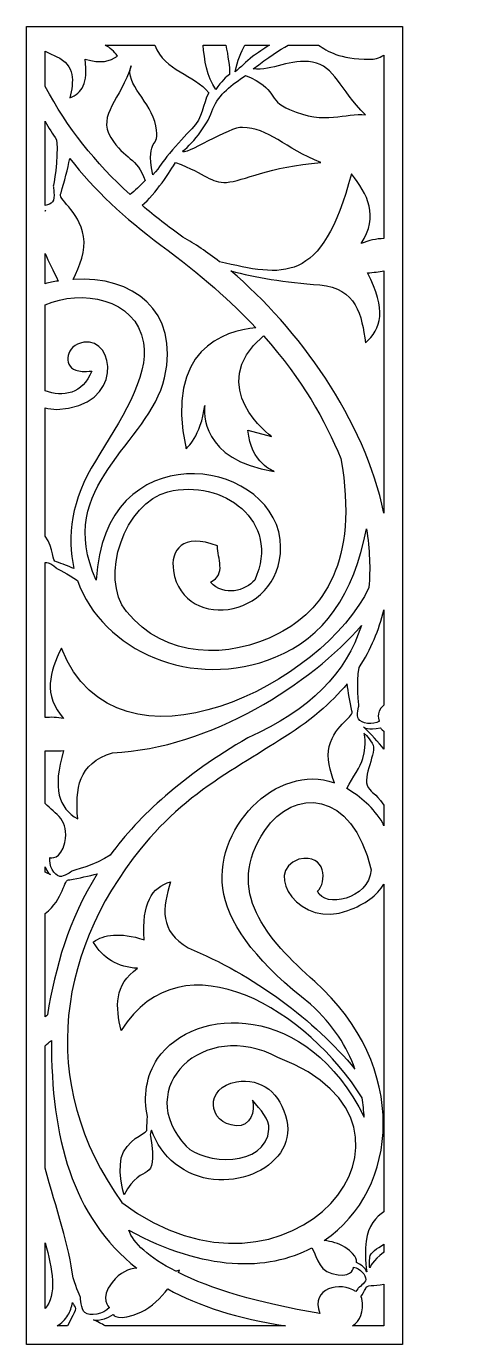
# Model space of a CAD drawing. Header units: centimetres. Extents: x 21.9 to 27.8, y -9 to 9.
import ezdxf

# ---------------------------------------------------------------- set-up
doc = ezdxf.new("R2010")
doc.units = ezdxf.units.CM
doc.header["$MEASUREMENT"] = 0
doc.layers.add('layer 1', color=7, linetype='Continuous')

msp = doc.modelspace()

# ---------------------------------------------------------------- linework, layer by layer
at = {"layer": 'layer 1', "color": 250, "lineweight": 30}
for points, knots in [([(26.99977, 9.00077), (26.99977, 9.00077), (21.85664, 9.00077), (21.85664, 9.00077), (21.85664, 9.00077), (21.85664, 9.00077), (21.85664, -9.00021), (21.85664, -9.00021), (21.85664, -9.00021), (21.85664, -9.00021), (26.99977, -9.00021), (26.99977, -9.00021), (26.99977, -9.00021), (26.99977, -9.00021), (26.99977, 9.00077), (26.99977, 9.00077)], [0, 0, 0, 0, 0.2, 0.2, 0.2, 0.2, 0.4, 0.4, 0.4, 0.4, 0.6, 0.6, 0.6, 0.6, 1, 1, 1, 1]), ([(23.6124, 8.74362), (23.6124, 8.74362), (22.93483, 8.74362), (22.93483, 8.74362), (22.93483, 8.74362), (22.9997, 8.71012), (23.05578, 8.66019), (23.10139, 8.59589), (23.10139, 8.59589), (22.99642, 8.52378), (22.8775, 8.48816), (22.65887, 8.5533), (22.65887, 8.5533), (22.70687, 8.21684), (22.61373, 8.09086), (22.45312, 8.02646), (22.45312, 8.02646), (22.50214, 8.24523), (22.53286, 8.46665), (22.26574, 8.59039), (22.26574, 8.59039), (22.21301, 8.61411), (22.1624, 8.63777), (22.11379, 8.66139), (22.11379, 8.66139), (22.11379, 8.66139), (22.11379, 8.17953), (22.11379, 8.17953), (22.11379, 8.17953), (22.41531, 7.61801), (22.80079, 7.13616), (23.27448, 6.70284), (23.27448, 6.70284), (23.34147, 6.75768), (23.4107, 6.82384), (23.48028, 6.89565), (23.48028, 6.89565), (23.37233, 7.215), (23.20274, 7.17342), (23.01127, 7.48341), (23.01127, 7.48341), (22.81952, 7.79416), (23.15286, 8.00404), (23.28747, 8.46356), (23.28747, 8.46356), (23.19634, 8.20555), (23.56282, 7.97821), (23.62784, 7.64067), (23.62784, 7.64067), (23.69258, 7.30351), (23.48239, 7.5196), (23.5839, 6.97429), (23.5839, 6.97429), (23.6965, 7.09051), (23.7069, 7.14324), (23.81297, 7.26573), (23.81297, 7.26573), (23.92569, 7.3958), (24.03217, 7.51871), (24.11904, 7.60192), (24.11904, 7.60192), (24.27669, 7.7523), (24.26291, 7.93502), (24.34917, 8.09165), (24.34917, 8.09165), (24.1524, 8.34609), (23.74851, 8.3844), (23.6124, 8.74362)], [0, 0, 0, 0, 0.05555556, 0.05555556, 0.05555556, 0.05555556, 0.11111111, 0.11111111, 0.11111111, 0.11111111, 0.16666667, 0.16666667, 0.16666667, 0.16666667, 0.22222222, 0.22222222, 0.22222222, 0.22222222, 0.27777778, 0.27777778, 0.27777778, 0.27777778, 0.33333333, 0.33333333, 0.33333333, 0.33333333, 0.38888889, 0.38888889, 0.38888889, 0.38888889, 0.44444444, 0.44444444, 0.44444444, 0.44444444, 0.5, 0.5, 0.5, 0.5, 0.55555556, 0.55555556, 0.55555556, 0.55555556, 0.61111111, 0.61111111, 0.61111111, 0.61111111, 0.66666667, 0.66666667, 0.66666667, 0.66666667, 0.72222222, 0.72222222, 0.72222222, 0.72222222, 0.77777778, 0.77777778, 0.77777778, 0.77777778, 0.83333333, 0.83333333, 0.83333333, 0.83333333, 0.88888889, 0.88888889, 0.88888889, 0.88888889, 1, 1, 1, 1]), ([(25.85109, 8.74362), (25.85109, 8.74362), (25.43315, 8.74362), (25.43315, 8.74362), (25.43315, 8.74362), (25.31993, 8.68237), (25.16866, 8.57978), (24.95487, 8.41878), (24.95487, 8.41878), (25.21967, 8.38925), (25.46693, 8.56754), (25.76988, 8.51257), (25.76988, 8.51257), (26.07321, 8.45759), (26.13014, 8.15016), (26.49316, 7.7907), (26.49316, 7.7907), (26.21784, 7.83085), (25.94502, 7.64072), (25.45499, 7.86724), (25.45499, 7.86724), (25.13833, 7.98557), (25.3063, 8.15355), (24.85223, 8.32886), (24.85223, 8.32886), (24.66892, 8.20633), (24.48678, 8.07532), (24.40586, 7.87377), (24.40586, 7.87377), (24.35158, 7.68887), (24.14909, 7.41283), (23.99271, 7.29565), (23.99271, 7.29565), (23.98795, 7.21454), (24.65184, 7.64344), (24.81065, 7.61874), (24.81065, 7.61874), (25.1618, 7.62025), (25.39198, 7.33732), (25.88283, 7.14028), (25.88283, 7.14028), (25.17538, 7.09089), (24.82197, 6.88607), (24.59326, 6.87067), (24.59326, 6.87067), (24.37275, 6.85588), (24.32831, 6.98583), (23.89356, 7.14128), (23.89356, 7.14128), (23.84047, 7.04453), (23.61261, 6.69805), (23.43865, 6.55757), (23.43865, 6.55757), (23.61361, 6.40774), (23.79969, 6.26356), (23.99712, 6.12364), (23.99712, 6.12364), (24.15972, 6.03114), (24.32755, 5.91753), (24.49647, 5.78609), (24.49647, 5.78609), (25.36135, 5.5871), (25.89791, 5.45423), (26.29909, 6.98732), (26.29909, 6.98732), (26.52076, 6.70662), (26.67949, 6.41318), (26.43394, 6.03442), (26.43394, 6.03442), (26.53773, 6.07908), (26.64132, 6.10149), (26.74261, 6.10292), (26.74261, 6.10292), (26.74261, 6.10292), (26.74261, 8.60554), (26.74261, 8.60554), (26.74261, 8.60554), (26.67538, 8.57002), (26.61085, 8.54822), (26.54698, 8.55118), (26.54698, 8.55118), (26.1314, 8.55245), (25.96894, 8.66454), (25.85109, 8.74362)], [0, 0, 0, 0, 0.04545455, 0.04545455, 0.04545455, 0.04545455, 0.09090909, 0.09090909, 0.09090909, 0.09090909, 0.13636364, 0.13636364, 0.13636364, 0.13636364, 0.18181818, 0.18181818, 0.18181818, 0.18181818, 0.22727273, 0.22727273, 0.22727273, 0.22727273, 0.27272727, 0.27272727, 0.27272727, 0.27272727, 0.31818182, 0.31818182, 0.31818182, 0.31818182, 0.36363636, 0.36363636, 0.36363636, 0.36363636, 0.40909091, 0.40909091, 0.40909091, 0.40909091, 0.45454545, 0.45454545, 0.45454545, 0.45454545, 0.5, 0.5, 0.5, 0.5, 0.54545455, 0.54545455, 0.54545455, 0.54545455, 0.59090909, 0.59090909, 0.59090909, 0.59090909, 0.63636364, 0.63636364, 0.63636364, 0.63636364, 0.68181818, 0.68181818, 0.68181818, 0.68181818, 0.72727273, 0.72727273, 0.72727273, 0.72727273, 0.77272727, 0.77272727, 0.77272727, 0.77272727, 0.81818182, 0.81818182, 0.81818182, 0.81818182, 0.86363636, 0.86363636, 0.86363636, 0.86363636, 0.90909091, 0.90909091, 0.90909091, 0.90909091, 1, 1, 1, 1]), ([(24.58384, 8.74362), (24.58384, 8.74362), (24.27126, 8.74362), (24.27126, 8.74362), (24.27126, 8.74362), (24.2911, 8.55413), (24.3233, 8.30675), (24.44484, 8.13971), (24.44484, 8.13971), (24.52461, 8.25008), (24.5841, 8.31678), (24.63486, 8.34163), (24.63486, 8.34163), (24.63549, 8.45186), (24.61216, 8.59452), (24.58384, 8.74362)], [0, 0, 0, 0, 0.2, 0.2, 0.2, 0.2, 0.4, 0.4, 0.4, 0.4, 0.6, 0.6, 0.6, 0.6, 1, 1, 1, 1]), ([(25.17848, 8.74362), (25.17848, 8.74362), (24.84442, 8.74362), (24.84442, 8.74362), (24.84442, 8.74362), (24.79013, 8.6507), (24.74217, 8.53403), (24.70966, 8.38141), (24.70966, 8.38141), (24.79084, 8.44096), (24.85053, 8.5129), (24.95132, 8.59228), (24.95132, 8.59228), (25.01836, 8.63674), (25.09721, 8.69019), (25.17848, 8.74362)], [0, 0, 0, 0, 0.2, 0.2, 0.2, 0.2, 0.4, 0.4, 0.4, 0.4, 0.6, 0.6, 0.6, 0.6, 1, 1, 1, 1]), ([(22.11379, 7.70424), (22.11379, 7.70424), (22.11379, 6.55388), (22.11379, 6.55388), (22.11379, 6.55388), (22.15771, 6.56257), (22.19466, 6.5802), (22.21388, 6.60508), (22.21388, 6.60508), (22.25338, 6.65623), (22.22471, 6.81661), (22.22471, 6.81661), (22.22471, 6.81661), (22.22471, 6.81661), (22.29938, 7.18652), (22.26961, 7.45065), (22.26961, 7.45065), (22.21472, 7.53336), (22.1628, 7.61785), (22.11379, 7.70424)], [0, 0, 0, 0, 0.16666667, 0.16666667, 0.16666667, 0.16666667, 0.33333333, 0.33333333, 0.33333333, 0.33333333, 0.5, 0.5, 0.5, 0.5, 0.66666667, 0.66666667, 0.66666667, 0.66666667, 1, 1, 1, 1]), ([(22.49869, 5.54637), (23.30708, 5.59472), (23.95787, 5.12688), (23.74504, 4.20014), (23.74504, 4.20014), (23.53799, 3.29855), (22.22063, 2.72774), (22.81274, 1.44033), (22.81274, 1.44033), (22.90744, 3.42357), (25.16641, 3.1379), (25.32744, 1.99332), (25.32744, 1.99332), (25.42532, 0.92009), (23.99992, 0.69893), (23.8671, 1.56626), (23.8671, 1.56626), (23.82381, 1.84905), (23.99037, 2.08794), (24.46763, 1.90599), (24.46763, 1.90599), (24.46763, 1.73153), (24.59455, 1.52752), (24.37309, 1.41106), (24.37309, 1.41106), (24.56376, 1.20742), (24.85057, 1.29476), (24.97748, 1.44033), (24.97748, 1.44033), (25.34632, 2.24874), (24.53639, 2.83039), (23.79249, 2.64609), (23.79249, 2.64609), (23.2063, 2.50083), (22.84443, 1.47967), (23.22661, 1.00925), (23.22661, 1.00925), (23.7517, 0.36285), (24.62222, 0.35936), (25.30477, 0.71038), (25.30477, 0.71038), (25.90279, 1.01796), (26.40719, 1.68044), (26.15541, 3.09939), (26.15541, 3.09939), (25.92982, 3.62326), (25.64724, 4.16448), (25.0962, 4.77493), (25.0962, 4.77493), (24.2809, 4.07211), (25.20662, 3.40088), (25.20662, 3.40088), (25.20662, 3.40088), (25.20662, 3.40088), (24.88606, 3.48614), (24.88606, 3.48614), (24.88606, 3.48614), (24.92008, 3.03157), (25.24425, 2.9242), (25.24425, 2.9242), (25.24425, 2.9242), (24.23824, 3.07579), (24.28393, 3.73998), (24.29395, 3.82444), (24.29395, 3.82444), (24.24651, 3.40533), (24.04014, 3.23422), (24.04014, 3.23422), (24.04014, 3.23422), (23.74448, 4.59375), (24.56235, 4.84496), (24.99448, 4.88515), (24.99448, 4.88515), (24.66418, 5.23527), (24.24394, 5.60855), (23.6953, 6.01439), (23.6953, 6.01439), (23.19883, 6.38176), (22.7819, 6.76671), (22.45034, 7.19803), (22.45034, 7.19803), (22.42201, 7.05709), (22.37819, 6.88284), (22.33102, 6.7258), (22.33102, 6.7258), (22.26513, 6.64048), (22.57244, 6.50635), (22.6399, 6.12952), (22.6399, 6.12952), (22.67184, 5.9507), (22.5844, 5.71925), (22.49869, 5.54637)], [0, 0, 0, 0, 0.04166667, 0.04166667, 0.04166667, 0.04166667, 0.08333333, 0.08333333, 0.08333333, 0.08333333, 0.125, 0.125, 0.125, 0.125, 0.16666667, 0.16666667, 0.16666667, 0.16666667, 0.20833333, 0.20833333, 0.20833333, 0.20833333, 0.25, 0.25, 0.25, 0.25, 0.29166667, 0.29166667, 0.29166667, 0.29166667, 0.33333333, 0.33333333, 0.33333333, 0.33333333, 0.375, 0.375, 0.375, 0.375, 0.41666667, 0.41666667, 0.41666667, 0.41666667, 0.45833333, 0.45833333, 0.45833333, 0.45833333, 0.5, 0.5, 0.5, 0.5, 0.54166667, 0.54166667, 0.54166667, 0.54166667, 0.58333333, 0.58333333, 0.58333333, 0.58333333, 0.625, 0.625, 0.625, 0.625, 0.66666667, 0.66666667, 0.66666667, 0.66666667, 0.70833333, 0.70833333, 0.70833333, 0.70833333, 0.75, 0.75, 0.75, 0.75, 0.79166667, 0.79166667, 0.79166667, 0.79166667, 0.83333333, 0.83333333, 0.83333333, 0.83333333, 0.875, 0.875, 0.875, 0.875, 0.91666667, 0.91666667, 0.91666667, 0.91666667, 1, 1, 1, 1]), ([(22.11379, 6.48134), (22.11379, 6.48134), (22.11379, 6.47941), (22.11379, 6.47941), (22.11379, 6.47941), (22.11379, 6.47941), (22.12167, 6.48567), (22.12167, 6.48567), (22.12167, 6.48567), (22.12167, 6.48567), (22.11914, 6.48389), (22.11379, 6.48134)], [0, 0, 0, 0, 0.25, 0.25, 0.25, 0.25, 0.5, 0.5, 0.5, 0.5, 1, 1, 1, 1]), ([(22.11379, 5.90112), (22.11379, 5.90112), (22.11379, 5.48653), (22.11379, 5.48653), (22.11379, 5.48653), (22.17274, 5.50125), (22.23144, 5.51333), (22.28967, 5.52291), (22.28967, 5.52291), (22.23115, 5.66292), (22.15511, 5.78935), (22.11379, 5.90112)], [0, 0, 0, 0, 0.25, 0.25, 0.25, 0.25, 0.5, 0.5, 0.5, 0.5, 1, 1, 1, 1]), ([(26.74261, 2.3553), (26.74261, 2.3553), (26.74261, 5.66392), (26.74261, 5.66392), (26.74261, 5.66392), (26.67688, 5.64978), (26.60253, 5.64007), (26.51769, 5.63538), (26.51769, 5.63538), (26.78677, 5.12659), (26.71042, 4.87252), (26.49128, 4.67794), (26.49128, 4.67794), (26.44419, 5.05469), (26.36643, 5.42516), (25.86987, 5.46951), (25.86987, 5.46951), (25.38649, 5.50721), (24.98638, 5.57244), (24.65062, 5.66136), (24.65062, 5.66136), (25.56897, 4.89119), (26.48345, 3.62292), (26.74261, 2.3553)], [0, 0, 0, 0, 0.14285714, 0.14285714, 0.14285714, 0.14285714, 0.28571429, 0.28571429, 0.28571429, 0.28571429, 0.42857143, 0.42857143, 0.42857143, 0.42857143, 0.57142857, 0.57142857, 0.57142857, 0.57142857, 0.71428571, 0.71428571, 0.71428571, 0.71428571, 1, 1, 1, 1]), ([(22.11379, 5.19792), (22.11379, 5.19792), (22.11379, 4.02383), (22.11379, 4.02383), (22.11379, 4.02383), (22.35341, 3.93368), (22.62983, 3.97937), (22.74951, 4.29301), (22.74951, 4.29301), (22.65096, 4.28483), (22.57945, 4.28877), (22.53124, 4.30597), (22.53124, 4.30597), (22.35535, 4.36867), (22.39106, 4.64548), (22.64193, 4.68649), (22.64193, 4.68649), (23.06968, 4.75647), (23.20128, 3.80781), (22.27203, 3.76876), (22.27203, 3.76876), (22.21713, 3.77236), (22.16434, 3.78033), (22.11379, 3.79214), (22.11379, 3.79214), (22.11379, 3.79214), (22.11379, 2.03772), (22.11379, 2.03772), (22.11379, 2.03772), (22.23638, 1.86656), (22.20295, 1.6884), (22.26811, 1.69011), (22.26811, 1.69011), (22.3482, 1.6618), (22.43309, 1.62832), (22.50791, 1.59591), (22.50791, 1.59591), (22.40369, 2.03017), (22.47449, 2.53567), (22.80015, 3.06496), (22.80015, 3.06496), (23.12699, 3.59597), (23.54034, 4.21455), (23.45907, 4.68119), (23.45907, 4.68119), (23.3526, 5.29193), (22.60567, 5.41478), (22.11379, 5.19792)], [0, 0, 0, 0, 0.07692308, 0.07692308, 0.07692308, 0.07692308, 0.15384615, 0.15384615, 0.15384615, 0.15384615, 0.23076923, 0.23076923, 0.23076923, 0.23076923, 0.30769231, 0.30769231, 0.30769231, 0.30769231, 0.38461538, 0.38461538, 0.38461538, 0.38461538, 0.46153846, 0.46153846, 0.46153846, 0.46153846, 0.53846154, 0.53846154, 0.53846154, 0.53846154, 0.61538462, 0.61538462, 0.61538462, 0.61538462, 0.69230769, 0.69230769, 0.69230769, 0.69230769, 0.76923077, 0.76923077, 0.76923077, 0.76923077, 0.84615385, 0.84615385, 0.84615385, 0.84615385, 1, 1, 1, 1]), ([(22.11379, 1.68211), (22.11379, 1.68211), (22.11379, -0.43844), (22.11379, -0.43844), (22.11379, -0.43844), (22.1945, -0.42985), (22.27907, -0.43404), (22.36665, -0.45186), (22.36665, -0.45186), (22.08037, -0.13169), (22.17597, 0.18855), (22.33526, 0.50864), (22.33526, 0.50864), (23.10845, -1.4181), (25.94248, 0.04285), (26.53848, 1.33967), (26.53848, 1.33967), (26.56058, 1.59208), (26.5482, 1.85888), (26.50545, 2.13881), (26.50545, 2.13881), (26.33456, 1.23934), (25.91903, 0.65504), (25.25937, 0.38612), (25.25937, 0.38612), (24.12625, -0.07566), (22.89668, 0.4717), (22.55537, 1.43468), (22.55537, 1.43468), (22.42786, 1.52609), (22.27516, 1.59661), (22.27516, 1.59661), (22.27516, 1.59661), (22.27516, 1.59661), (22.1997, 1.67563), (22.15636, 1.67451), (22.15636, 1.67451), (22.1416, 1.67706), (22.12755, 1.6796), (22.11379, 1.68211)], [0, 0, 0, 0, 0.09090909, 0.09090909, 0.09090909, 0.09090909, 0.18181818, 0.18181818, 0.18181818, 0.18181818, 0.27272727, 0.27272727, 0.27272727, 0.27272727, 0.36363636, 0.36363636, 0.36363636, 0.36363636, 0.45454545, 0.45454545, 0.45454545, 0.45454545, 0.54545455, 0.54545455, 0.54545455, 0.54545455, 0.63636364, 0.63636364, 0.63636364, 0.63636364, 0.72727273, 0.72727273, 0.72727273, 0.72727273, 0.81818182, 0.81818182, 0.81818182, 0.81818182, 1, 1, 1, 1]), ([(26.74261, -0.26621), (26.74261, -0.26621), (26.74261, 1.03136), (26.74261, 1.03136), (26.74261, 1.03136), (26.67775, 0.75874), (26.56773, 0.49512), (26.40454, 0.24642), (26.40454, 0.24642), (26.36722, 0.024), (26.40146, -0.27467), (26.40146, -0.27467), (26.40146, -0.27467), (26.40146, -0.27467), (26.36514, -0.41011), (26.39528, -0.45688), (26.39528, -0.45688), (26.43549, -0.51925), (26.59418, -0.54482), (26.68289, -0.48598), (26.68289, -0.48598), (26.68289, -0.48598), (26.61455, -0.38381), (26.74261, -0.26621)], [0, 0, 0, 0, 0.14285714, 0.14285714, 0.14285714, 0.14285714, 0.28571429, 0.28571429, 0.28571429, 0.28571429, 0.42857143, 0.42857143, 0.42857143, 0.42857143, 0.57142857, 0.57142857, 0.57142857, 0.57142857, 0.71428571, 0.71428571, 0.71428571, 0.71428571, 1, 1, 1, 1]), ([(22.11379, -0.88972), (22.11379, -0.88972), (22.11379, -1.61235), (22.11379, -1.61235), (22.11379, -1.61235), (22.25718, -1.75128), (22.44687, -1.84353), (22.3826, -2.14456), (22.3826, -2.14456), (22.33159, -2.3835), (22.17973, -2.35045), (22.17973, -2.35045), (22.17973, -2.35045), (22.15751, -2.45455), (22.23947, -2.59283), (22.31225, -2.60737), (22.31225, -2.60737), (22.3668, -2.61826), (22.4795, -2.53483), (22.4795, -2.53483), (22.4795, -2.53483), (22.4795, -2.53483), (22.80974, -2.44655), (23.00024, -2.31729), (23.00024, -2.31729), (23.40368, -1.76942), (23.99496, -1.23326), (24.88189, -0.71372), (24.88189, -0.71372), (25.74378, -0.33761), (26.23198, 0.1819), (26.43557, 0.81758), (26.43557, 0.81758), (25.76026, 0.03634), (24.37791, -0.86073), (23.03579, -0.91752), (23.03579, -0.91752), (22.55839, -1.06308), (22.52594, -1.41244), (22.55839, -1.81986), (22.55839, -1.81986), (22.30342, -1.67437), (22.20782, -1.41244), (22.36665, -0.88847), (22.36665, -0.88847), (22.2731, -0.89558), (22.18916, -0.8957), (22.11379, -0.88972)], [0, 0, 0, 0, 0.07692308, 0.07692308, 0.07692308, 0.07692308, 0.15384615, 0.15384615, 0.15384615, 0.15384615, 0.23076923, 0.23076923, 0.23076923, 0.23076923, 0.30769231, 0.30769231, 0.30769231, 0.30769231, 0.38461538, 0.38461538, 0.38461538, 0.38461538, 0.46153846, 0.46153846, 0.46153846, 0.46153846, 0.53846154, 0.53846154, 0.53846154, 0.53846154, 0.61538462, 0.61538462, 0.61538462, 0.61538462, 0.69230769, 0.69230769, 0.69230769, 0.69230769, 0.76923077, 0.76923077, 0.76923077, 0.76923077, 0.84615385, 0.84615385, 0.84615385, 0.84615385, 1, 1, 1, 1]), ([(26.34708, -5.23672), (25.80289, -4.57574), (24.95146, -3.94389), (24.06894, -3.58214), (24.06894, -3.58214), (23.67312, -3.35439), (23.71587, -3.03622), (23.8284, -2.67959), (23.8284, -2.67959), (23.5712, -2.75699), (23.4322, -2.97094), (23.46633, -3.47073), (23.46633, -3.47073), (23.13177, -3.36649), (22.91549, -3.3985), (22.77187, -3.50234), (22.77187, -3.50234), (22.90055, -3.72321), (23.10953, -3.85323), (23.37673, -3.86005), (23.37673, -3.86005), (23.05578, -4.08679), (23.07532, -4.39195), (23.15167, -4.71007), (23.15167, -4.71007), (24.00876, -3.36522), (25.72858, -4.46664), (26.44539, -5.62886), (26.44539, -5.62886), (26.45942, -5.7175), (26.46858, -5.80627), (26.47406, -5.89505), (26.47406, -5.89505), (25.69378, -4.31295), (24.15156, -4.36291), (23.65148, -5.09513), (23.65148, -5.09513), (23.49328, -5.32677), (23.45534, -5.61666), (23.51093, -5.88695), (23.51093, -5.88695), (23.50742, -5.9419), (23.50497, -5.99848), (23.50389, -6.05257), (23.50389, -6.05257), (23.52843, -6.1206), (23.30468, -6.14305), (23.18414, -6.36973), (23.18414, -6.36973), (23.07973, -6.56627), (23.19359, -6.95685), (23.19359, -6.95685), (23.19359, -6.95685), (23.44619, -6.45659), (23.66069, -6.86716), (23.55385, -6.15373), (23.55385, -6.15373), (23.54681, -6.13417), (23.55496, -6.1018), (23.56533, -6.0734), (23.56533, -6.0734), (23.63386, -6.25277), (23.74489, -6.41365), (23.88946, -6.52955), (23.88946, -6.52955), (24.52464, -7.0388), (25.56194, -6.59627), (25.41523, -5.9388), (25.41523, -5.9388), (25.33107, -5.56139), (25.07157, -5.35829), (24.72782, -5.41122), (24.72782, -5.41122), (24.29022, -5.47861), (24.32813, -5.98474), (24.72532, -6.01135), (24.72532, -6.01135), (24.91917, -6.0244), (24.99235, -5.81188), (24.94557, -5.66207), (24.94557, -5.66207), (25.05686, -5.79308), (25.18286, -5.92326), (25.17217, -6.05882), (25.17217, -6.05882), (25.12956, -6.59589), (24.27384, -6.53388), (24.04223, -6.2899), (24.04223, -6.2899), (23.29431, -5.50203), (24.27384, -4.53283), (25.29613, -5.08005), (25.29613, -5.08005), (27.77891, -6.02364), (25.44594, -8.79126), (23.16323, -7.0595), (23.16323, -7.0595), (21.98477, -5.4294), (22.27203, -3.53722), (23.54459, -2.08188), (23.54459, -2.08188), (24.263, -1.24882), (25.1953, -0.9188), (25.85943, -0.36019), (25.85943, -0.36019), (26.00506, -0.23771), (26.13145, -0.10885), (26.2411, 0.02505), (26.2411, 0.02505), (26.25562, -0.08921), (26.27802, -0.22265), (26.30364, -0.34477), (26.30364, -0.34477), (26.35392, -0.42277), (26.08057, -0.51534), (25.99519, -0.83357), (25.99519, -0.83357), (25.9562, -0.97908), (26.0087, -1.1746), (26.06704, -1.32689), (26.06704, -1.32689), (25.28167, -1.04715), (24.37418, -1.96407), (24.5564, -2.85246), (24.5564, -2.85246), (24.65087, -3.31319), (25.05511, -3.82023), (25.7417, -4.35237), (25.7417, -4.35237), (26.05519, -4.63923), (26.24042, -4.93593), (26.34708, -5.23672)], [0, 0, 0, 0, 0.02941176, 0.02941176, 0.02941176, 0.02941176, 0.05882353, 0.05882353, 0.05882353, 0.05882353, 0.08823529, 0.08823529, 0.08823529, 0.08823529, 0.11764706, 0.11764706, 0.11764706, 0.11764706, 0.14705882, 0.14705882, 0.14705882, 0.14705882, 0.17647059, 0.17647059, 0.17647059, 0.17647059, 0.20588235, 0.20588235, 0.20588235, 0.20588235, 0.23529412, 0.23529412, 0.23529412, 0.23529412, 0.26470588, 0.26470588, 0.26470588, 0.26470588, 0.29411765, 0.29411765, 0.29411765, 0.29411765, 0.32352941, 0.32352941, 0.32352941, 0.32352941, 0.35294118, 0.35294118, 0.35294118, 0.35294118, 0.38235294, 0.38235294, 0.38235294, 0.38235294, 0.41176471, 0.41176471, 0.41176471, 0.41176471, 0.44117647, 0.44117647, 0.44117647, 0.44117647, 0.47058824, 0.47058824, 0.47058824, 0.47058824, 0.5, 0.5, 0.5, 0.5, 0.52941176, 0.52941176, 0.52941176, 0.52941176, 0.55882353, 0.55882353, 0.55882353, 0.55882353, 0.58823529, 0.58823529, 0.58823529, 0.58823529, 0.61764706, 0.61764706, 0.61764706, 0.61764706, 0.64705882, 0.64705882, 0.64705882, 0.64705882, 0.67647059, 0.67647059, 0.67647059, 0.67647059, 0.70588235, 0.70588235, 0.70588235, 0.70588235, 0.73529412, 0.73529412, 0.73529412, 0.73529412, 0.76470588, 0.76470588, 0.76470588, 0.76470588, 0.79411765, 0.79411765, 0.79411765, 0.79411765, 0.82352941, 0.82352941, 0.82352941, 0.82352941, 0.85294118, 0.85294118, 0.85294118, 0.85294118, 0.88235294, 0.88235294, 0.88235294, 0.88235294, 0.91176471, 0.91176471, 0.91176471, 0.91176471, 0.94117647, 0.94117647, 0.94117647, 0.94117647, 1, 1, 1, 1]), ([(26.74261, -1.91619), (26.74261, -1.91619), (26.74261, -1.63192), (26.74261, -1.63192), (26.74261, -1.63192), (26.61138, -1.44536), (26.58661, -1.4824), (26.52863, -1.39246), (26.52863, -1.39246), (26.4344, -1.24627), (26.66191, -0.90888), (26.58404, -0.78805), (26.58404, -0.78805), (26.52374, -0.69452), (26.47122, -0.65133), (26.47122, -0.65133), (26.47122, -0.65133), (26.47122, -0.65133), (26.51466, -0.78126), (26.45749, -0.9945), (26.45749, -0.9945), (26.42567, -1.11291), (26.31519, -1.24816), (26.23699, -1.40749), (26.23699, -1.40749), (26.42618, -1.51841), (26.60299, -1.6697), (26.7285, -1.87817), (26.7285, -1.87817), (26.73339, -1.89094), (26.73805, -1.90358), (26.74261, -1.91619)], [0, 0, 0, 0, 0.11111111, 0.11111111, 0.11111111, 0.11111111, 0.22222222, 0.22222222, 0.22222222, 0.22222222, 0.33333333, 0.33333333, 0.33333333, 0.33333333, 0.44444444, 0.44444444, 0.44444444, 0.44444444, 0.55555556, 0.55555556, 0.55555556, 0.55555556, 0.66666667, 0.66666667, 0.66666667, 0.66666667, 0.77777778, 0.77777778, 0.77777778, 0.77777778, 1, 1, 1, 1]), ([(26.74261, -0.86951), (26.74261, -0.86951), (26.74261, -0.62288), (26.74261, -0.62288), (26.74261, -0.62288), (26.70526, -0.60182), (26.6991, -0.5782), (26.6991, -0.5782), (26.6991, -0.5782), (26.52652, -0.61745), (26.46563, -0.56602), (26.46563, -0.56602), (26.46563, -0.56602), (26.56864, -0.66294), (26.66755, -0.7707), (26.74261, -0.86951)], [0, 0, 0, 0, 0.2, 0.2, 0.2, 0.2, 0.4, 0.4, 0.4, 0.4, 0.6, 0.6, 0.6, 0.6, 1, 1, 1, 1]), ([(26.74261, -7.18632), (26.74261, -7.18632), (26.74261, -2.71158), (26.74261, -2.71158), (26.74261, -2.71158), (26.65179, -2.86574), (26.49023, -2.98652), (26.25102, -3.07163), (26.25102, -3.07163), (25.61425, -3.33357), (25.07309, -2.54768), (25.5824, -2.37293), (25.5824, -2.37293), (25.96375, -2.2856), (25.96375, -2.69317), (25.83676, -2.8097), (25.83676, -2.8097), (25.93183, -3.04237), (26.5373, -2.926), (26.56861, -2.51857), (26.56861, -2.51857), (26.31244, -1.40386), (25.50386, -1.40234), (25.11638, -1.97747), (25.11638, -1.97747), (24.55686, -2.80788), (25.14238, -3.46049), (25.79742, -4.0426), (25.79742, -4.0426), (27.09558, -5.19627), (26.957, -6.88502), (25.92737, -7.57875), (25.92737, -7.57875), (26.02146, -7.59054), (26.12555, -7.61611), (26.20736, -7.66911), (26.20736, -7.66911), (26.40573, -7.79775), (26.36812, -7.87756), (26.36812, -7.87756), (26.36812, -7.87756), (26.49718, -7.94327), (26.50853, -8.00751), (26.50853, -8.00751), (26.50853, -8.00751), (26.49037, -7.8585), (26.48611, -7.7016), (26.50021, -7.5866), (26.50021, -7.5866), (26.52604, -7.37591), (26.642, -7.25386), (26.74261, -7.18632)], [0, 0, 0, 0, 0.07142857, 0.07142857, 0.07142857, 0.07142857, 0.14285714, 0.14285714, 0.14285714, 0.14285714, 0.21428571, 0.21428571, 0.21428571, 0.21428571, 0.28571429, 0.28571429, 0.28571429, 0.28571429, 0.35714286, 0.35714286, 0.35714286, 0.35714286, 0.42857143, 0.42857143, 0.42857143, 0.42857143, 0.5, 0.5, 0.5, 0.5, 0.57142857, 0.57142857, 0.57142857, 0.57142857, 0.64285714, 0.64285714, 0.64285714, 0.64285714, 0.71428571, 0.71428571, 0.71428571, 0.71428571, 0.78571429, 0.78571429, 0.78571429, 0.78571429, 0.85714286, 0.85714286, 0.85714286, 0.85714286, 1, 1, 1, 1]), ([(22.11379, -2.47442), (22.11379, -2.47442), (22.11379, -2.54955), (22.11379, -2.54955), (22.11379, -2.54955), (22.13769, -2.56003), (22.16143, -2.57086), (22.18492, -2.58193), (22.18492, -2.58193), (22.18492, -2.58193), (22.14492, -2.56033), (22.11379, -2.47442)], [0, 0, 0, 0, 0.25, 0.25, 0.25, 0.25, 0.5, 0.5, 0.5, 0.5, 1, 1, 1, 1]), ([(22.11379, -3.11365), (22.11379, -3.11365), (22.11379, -4.52433), (22.11379, -4.52433), (22.11379, -4.52433), (22.12369, -4.51537), (22.13373, -4.50653), (22.14405, -4.49787), (22.14405, -4.49787), (22.25479, -3.84628), (22.4288, -3.20184), (22.82649, -2.57174), (22.82649, -2.57174), (22.71296, -2.60094), (22.57659, -2.63001), (22.45014, -2.65152), (22.45014, -2.65152), (22.35976, -2.63347), (22.37299, -2.91766), (22.11379, -3.11365)], [0, 0, 0, 0, 0.16666667, 0.16666667, 0.16666667, 0.16666667, 0.33333333, 0.33333333, 0.33333333, 0.33333333, 0.5, 0.5, 0.5, 0.5, 0.66666667, 0.66666667, 0.66666667, 0.66666667, 1, 1, 1, 1]), ([(22.11379, -4.92012), (22.11379, -4.92012), (22.11379, -6.59015), (22.11379, -6.59015), (22.11379, -6.59015), (22.259, -7.13074), (22.45093, -7.67246), (22.49435, -8.08784), (22.49435, -8.08784), (22.54449, -8.23795), (22.59675, -8.35419), (22.59675, -8.35419), (22.59675, -8.35419), (22.59675, -8.35419), (22.60446, -8.5204), (22.65537, -8.56241), (22.65537, -8.56241), (22.7233, -8.61845), (22.91192, -8.5902), (22.99103, -8.49173), (22.99103, -8.49173), (22.99103, -8.49173), (22.84679, -8.37682), (23.02835, -8.15078), (23.02835, -8.15078), (23.14104, -8.0105), (23.25332, -7.96496), (23.36638, -7.95811), (23.36638, -7.95811), (22.47944, -7.25454), (22.19564, -6.16848), (22.1994, -4.84715), (22.1994, -4.84715), (22.16549, -4.86969), (22.13747, -4.8939), (22.11379, -4.92012)], [0, 0, 0, 0, 0.1, 0.1, 0.1, 0.1, 0.2, 0.2, 0.2, 0.2, 0.3, 0.3, 0.3, 0.3, 0.4, 0.4, 0.4, 0.4, 0.5, 0.5, 0.5, 0.5, 0.6, 0.6, 0.6, 0.6, 0.7, 0.7, 0.7, 0.7, 0.8, 0.8, 0.8, 0.8, 1, 1, 1, 1]), ([(25.86861, -8.57306), (25.73279, -8.22449), (26.15588, -8.13164), (26.36045, -8.27605), (26.36045, -8.27605), (26.38299, -8.24457), (26.39628, -8.2243), (26.39628, -8.2243), (26.39628, -8.2243), (26.39628, -8.2243), (26.49006, -8.15817), (26.49561, -8.11298), (26.49561, -8.11298), (26.50299, -8.0527), (26.4166, -7.9535), (26.33001, -7.94403), (26.33001, -7.94403), (26.33001, -7.94403), (26.31669, -8.07053), (26.11792, -8.0488), (26.11792, -8.0488), (25.85304, -8.01983), (25.84269, -7.8301), (25.76059, -7.67803), (25.76059, -7.67803), (25.15187, -7.99688), (24.28859, -7.99885), (23.25777, -7.43781), (23.25777, -7.43781), (23.3162, -7.61125), (23.52869, -7.80923), (23.89798, -7.99802), (23.89798, -7.99802), (23.91583, -7.99501), (23.93372, -7.99098), (23.95169, -7.98562), (23.95169, -7.98562), (23.95169, -7.98562), (23.94592, -7.99703), (23.93496, -8.01663), (23.93496, -8.01663), (24.37092, -8.2327), (25.01387, -8.4352), (25.86861, -8.57306)], [0, 0, 0, 0, 0.08333333, 0.08333333, 0.08333333, 0.08333333, 0.16666667, 0.16666667, 0.16666667, 0.16666667, 0.25, 0.25, 0.25, 0.25, 0.33333333, 0.33333333, 0.33333333, 0.33333333, 0.41666667, 0.41666667, 0.41666667, 0.41666667, 0.5, 0.5, 0.5, 0.5, 0.58333333, 0.58333333, 0.58333333, 0.58333333, 0.66666667, 0.66666667, 0.66666667, 0.66666667, 0.75, 0.75, 0.75, 0.75, 0.83333333, 0.83333333, 0.83333333, 0.83333333, 1, 1, 1, 1]), ([(22.11379, -7.611), (22.11379, -7.611), (22.11379, -8.50807), (22.11379, -8.50807), (22.11379, -8.50807), (22.27697, -8.33058), (22.21441, -7.95882), (22.11379, -7.611)], [0, 0, 0, 0, 0.33333333, 0.33333333, 0.33333333, 0.33333333, 1, 1, 1, 1]), ([(26.74261, -7.73923), (26.74261, -7.73923), (26.74261, -7.62782), (26.74261, -7.62782), (26.74261, -7.62782), (26.65317, -7.68772), (26.55805, -7.74339), (26.55039, -7.80587), (26.55039, -7.80587), (26.53931, -7.89627), (26.5497, -7.95095), (26.5497, -7.95095), (26.5497, -7.95095), (26.5497, -7.95095), (26.59045, -7.84649), (26.73809, -7.74236), (26.73809, -7.74236), (26.73957, -7.74131), (26.74108, -7.74026), (26.74261, -7.73923)], [0, 0, 0, 0, 0.16666667, 0.16666667, 0.16666667, 0.16666667, 0.33333333, 0.33333333, 0.33333333, 0.33333333, 0.5, 0.5, 0.5, 0.5, 0.66666667, 0.66666667, 0.66666667, 0.66666667, 1, 1, 1, 1]), ([(22.9355, -8.74305), (22.9355, -8.74305), (25.40056, -8.74305), (25.40056, -8.74305), (25.40056, -8.74305), (24.74596, -8.64561), (24.21542, -8.47414), (23.78859, -8.2381), (23.78859, -8.2381), (23.69645, -8.35772), (23.57019, -8.48892), (23.42273, -8.55621), (23.42273, -8.55621), (23.11079, -8.69837), (23.04256, -8.59016), (23.04256, -8.59016), (23.04256, -8.59016), (22.86158, -8.69669), (22.77422, -8.66046), (22.77422, -8.66046), (22.77422, -8.66046), (22.82852, -8.68646), (22.88274, -8.71421), (22.9355, -8.74305)], [0, 0, 0, 0, 0.14285714, 0.14285714, 0.14285714, 0.14285714, 0.28571429, 0.28571429, 0.28571429, 0.28571429, 0.42857143, 0.42857143, 0.42857143, 0.42857143, 0.57142857, 0.57142857, 0.57142857, 0.57142857, 0.71428571, 0.71428571, 0.71428571, 0.71428571, 1, 1, 1, 1]), ([(26.31489, -8.74305), (26.31489, -8.74305), (26.74261, -8.74305), (26.74261, -8.74305), (26.74261, -8.74305), (26.74261, -8.74305), (26.74261, -8.17351), (26.74261, -8.17351), (26.74261, -8.17351), (26.60611, -8.20338), (26.50082, -8.17986), (26.4945, -8.23146), (26.4945, -8.23146), (26.47408, -8.26994), (26.4522, -8.30941), (26.4299, -8.34819), (26.4299, -8.34819), (26.43417, -8.35501), (26.43815, -8.36203), (26.4417, -8.36935), (26.4417, -8.36935), (26.47577, -8.55594), (26.41899, -8.67604), (26.31489, -8.74305)], [0, 0, 0, 0, 0.14285714, 0.14285714, 0.14285714, 0.14285714, 0.28571429, 0.28571429, 0.28571429, 0.28571429, 0.42857143, 0.42857143, 0.42857143, 0.42857143, 0.57142857, 0.57142857, 0.57142857, 0.57142857, 0.71428571, 0.71428571, 0.71428571, 0.71428571, 1, 1, 1, 1]), ([(22.27726, -8.74305), (22.27726, -8.74305), (22.41943, -8.74305), (22.41943, -8.74305), (22.41943, -8.74305), (22.48602, -8.59777), (22.56154, -8.51003), (22.51139, -8.46866), (22.51139, -8.46866), (22.50349, -8.4547), (22.4956, -8.44057), (22.4877, -8.42632), (22.4877, -8.42632), (22.47529, -8.48967), (22.45508, -8.5468), (22.42571, -8.59687), (22.42571, -8.59687), (22.3891, -8.65928), (22.33777, -8.70762), (22.27726, -8.74305)], [0, 0, 0, 0, 0.16666667, 0.16666667, 0.16666667, 0.16666667, 0.33333333, 0.33333333, 0.33333333, 0.33333333, 0.5, 0.5, 0.5, 0.5, 0.66666667, 0.66666667, 0.66666667, 0.66666667, 1, 1, 1, 1])]:
    msp.add_open_spline(points, degree=3, knots=knots, dxfattribs=at)

doc.saveas('drawing.dxf')
